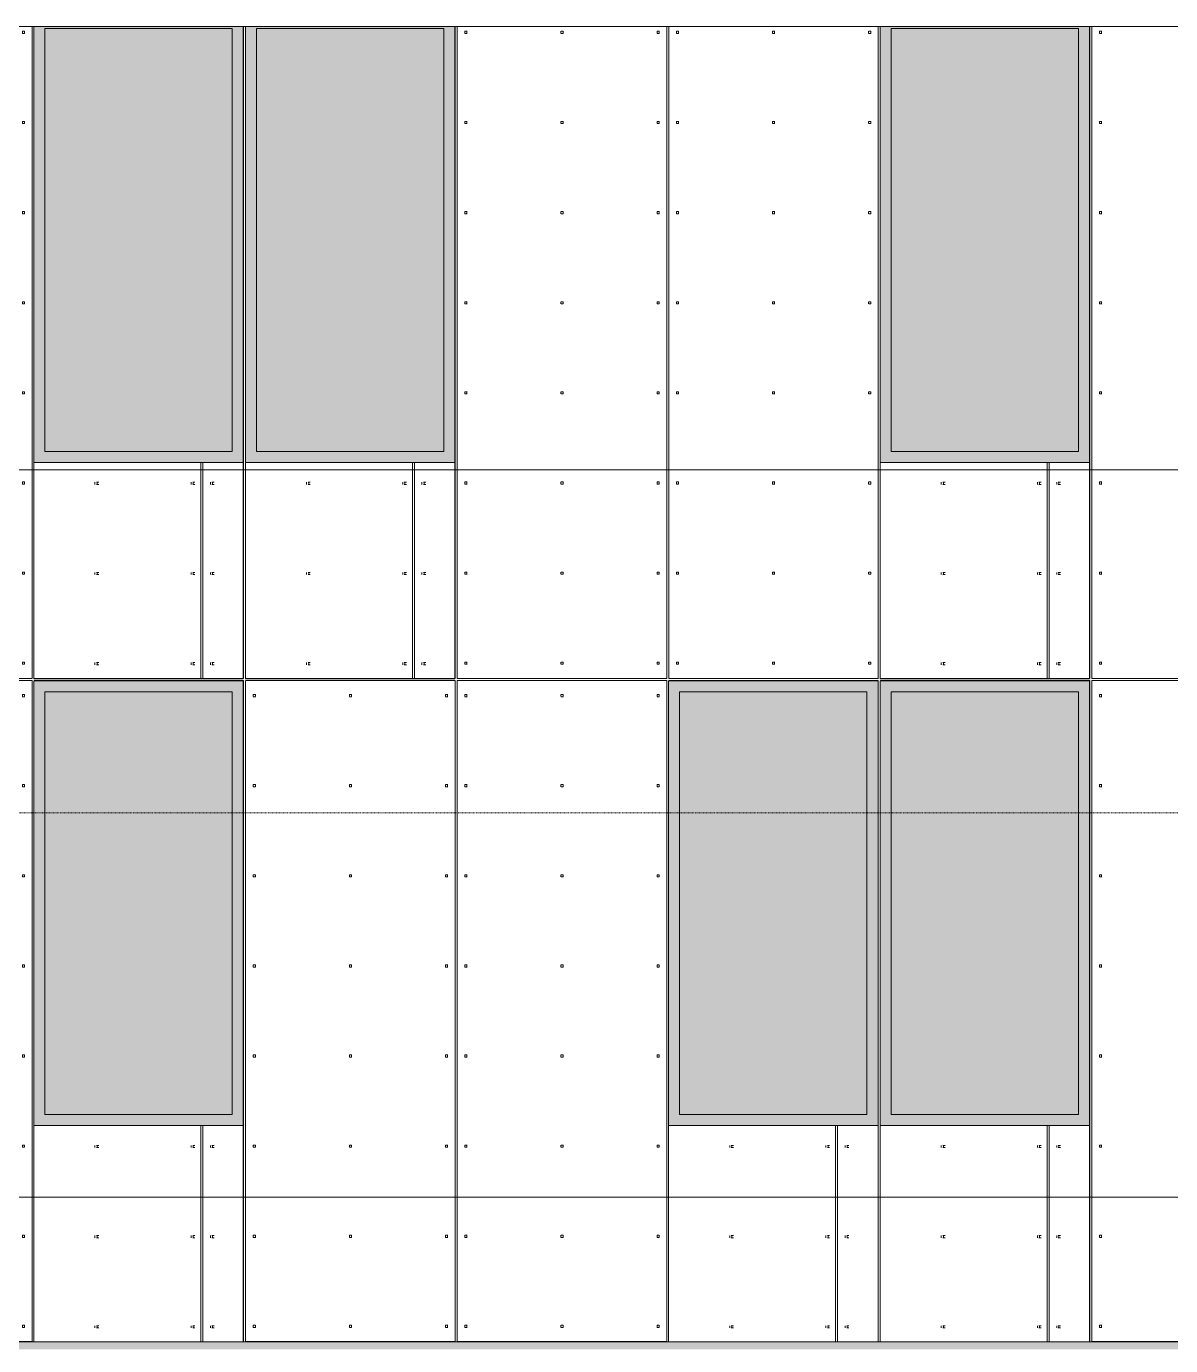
# Model space of a CAD drawing. Header units: inches. Extents: x -4179 to 1631, y -360 to 585.
# Drawn here: x 304 to 511.7, y 109.1 to 348.5 of the extents above; entities that cross this region are included whole.
import ezdxf

# ---------------------------------------------------------------- set-up
doc = ezdxf.new("R2010")
doc.units = ezdxf.units.IN
doc.header["$MEASUREMENT"] = 0
doc.linetypes.add('Aligning Line 1_8_', pattern=[0.25, 0.125, -0.125])
doc.linetypes.add('Grid Line 1_2_', pattern=[0.875, 0.5, -0.125, 0.125, -0.125])
for name, color, linetype, lineweight in [('0-5', 10, 'Continuous', 5), ('A-CLNG-1', 13, 'Continuous', 5), ('A-FLOR-LEVL-1', 51, 'Grid Line 1_2_', 9), ('A-GLAZ', 151, 'Continuous', 13), ('A-GLAZ-1', 251, 'Continuous', 9), ('A-WALL', 113, 'Continuous', 13), ('A-WALL-PATT-1', 251, 'Continuous', 9), ('G-ANNO-SYMB', 111, 'Aligning Line 1_8_', 9)]:
    doc.layers.add(name, color=color, linetype=linetype, lineweight=lineweight)

# ---------------------------------------------------------------- blocks, each defined once
blk = doc.blocks.new('CTR - 2nd Phase_rvt-2-BUILDING ELEVATION - SOUTH')
at = {"layer": 'A-FLOR-LEVL-1'}
for p, q in [((9609.49, 268), (12558.48, 268)), ((9609.49, 136), (12558.48, 136))]:
    blk.add_line(p, q, dxfattribs=at)
blk = doc.blocks.new('CTR - 1st Phase - Common Walls_rvt-2-BUILDING ELEVATION - SOUTH')
at = {"layer": 'A-FLOR-LEVL-1'}
for p, q in [((9609.49, 268), (12558.48, 268)), ((9609.49, 136), (12558.48, 136))]:
    blk.add_line(p, q, dxfattribs=at)
blk = doc.blocks.new('CTR - 1st Phase -Stairs _ Elevators_rvt-2-BUILDING ELEVATION - SOUTH')
at = {"layer": 'A-FLOR-LEVL-1'}
for p, q in [((9609.49, 268), (12558.48, 268)), ((9609.49, 136), (12558.48, 136))]:
    blk.add_line(p, q, dxfattribs=at)
blk = doc.blocks.new('Basic Wall _ EXT - FIBER CEMENT - LARGE - ___-2162456-BUILDING ELEVATION - SOUTH')
at = {"layer": 'A-WALL'}
blk.add_line((11246.42, 348.51), (12119.56, 348.51), dxfattribs=at)
blk = doc.blocks.new('_THE_ WINDOW _ DOOR - Window - 2nd Floor-2113391-BUILDING ELEVATION - SOUTH')
at = {"layer": 'A-GLAZ'}
h = blk.add_hatch(color=256, dxfattribs=at)
h.paths.add_polyline_path([(11318, 149), (11318, 229.75), (11279.98, 229.75), (11279.98, 149), (11316, 149)], flags=0)
h.paths.add_polyline_path([(11316, 151), (11281.98, 151), (11281.98, 227.75), (11316, 227.75), (11316, 160.23)], flags=0)
blk.add_hatch(color=256, dxfattribs=at).paths.add_polyline_path([(11281.98, 151), (11316, 151), (11316, 227.75), (11281.98, 227.75), (11281.98, 160.23)], flags=0)
at = {"layer": 'A-GLAZ-1'}
h = blk.add_hatch(dxfattribs=at)
h.set_pattern_fill('FP_59', color=256, style=0, pattern_type=2)
h.set_pattern_definition([(180, (11278.24, 167.18), (38.4, 120.38), [0.392, -38.007]), (180, (11278.24, 167.57), (38.4, 120.38), [0.392, -38.007]), (180, (11278.24, 183.54), (38.4, 120.38), [0.392, -38.007]), (180, (11278.24, 183.93), (38.4, 120.38), [0.392, -38.007]), (180, (11278.24, 199.89), (38.4, 120.38), [0.392, -38.007]), (180, (11278.24, 200.29), (38.4, 120.38), [0.392, -38.007]), (180, (11278.24, 216.25), (38.4, 120.38), [0.392, -38.007]), (180, (11278.24, 216.64), (38.4, 120.38), [0.392, -38.007]), (180, (11278.24, 232.61), (38.4, 120.38), [0.392, -38.007]), (180, (11278.24, 233), (38.4, 120.38), [0.392, -38.007]), (180, (11278.24, 248.96), (38.4, 120.38), [0.392, -38.007]), (180, (11278.24, 249.36), (38.4, 120.375), [0.392, -38.007]), (180, (11278.24, 265.32), (38.4, 120.375), [0.392, -38.007]), (180, (11278.24, 265.71), (38.4, 120.375), [0.392, -38.007]), (180, (11278.24, 281.68), (38.4, 120.375), [0.392, -38.007]), (180, (11278.24, 282.07), (38.4, 120.375), [0.392, -38.007]), (180, (11260.79, 167.18), (38.4, 120.38), [0.392, -38.007]), (180, (11260.79, 167.57), (38.4, 120.38), [0.392, -38.007]), (180, (11260.79, 183.54), (38.4, 120.38), [0.392, -38.007]), (180, (11260.79, 183.93), (38.4, 120.38), [0.392, -38.007]), (180, (11260.79, 199.89), (38.4, 120.38), [0.392, -38.007]), (180, (11260.79, 200.29), (38.4, 120.38), [0.392, -38.007]), (180, (11260.79, 216.25), (38.4, 120.38), [0.392, -38.007]), (180, (11260.79, 216.64), (38.4, 120.38), [0.392, -38.007]), (180, (11260.79, 232.61), (38.4, 120.38), [0.392, -38.007]), (180, (11260.79, 233), (38.4, 120.38), [0.392, -38.007]), (180, (11260.79, 248.96), (38.4, 120.375), [0.392, -38.007]), (180, (11260.79, 249.36), (38.4, 120.375), [0.392, -38.007]), (180, (11260.79, 265.32), (38.4, 120.375), [0.392, -38.007]), (180, (11260.79, 265.71), (38.4, 120.375), [0.392, -38.007]), (180, (11260.79, 281.68), (38.4, 120.375), [0.392, -38.007]), (180, (11260.79, 282.07), (38.4, 120.375), [0.392, -38.007]), (180, (11243.34, 167.18), (38.4, 120.38), [0.392, -38.007]), (180, (11243.34, 167.57), (38.4, 120.38), [0.392, -38.007]), (180, (11243.34, 183.54), (38.4, 120.38), [0.392, -38.007]), (180, (11243.34, 183.93), (38.4, 120.38), [0.392, -38.007]), (180, (11243.34, 199.89), (38.4, 120.38), [0.392, -38.007]), (180, (11243.34, 200.29), (38.4, 120.38), [0.392, -38.007]), (180, (11243.34, 216.25), (38.4, 120.38), [0.392, -38.007]), (180, (11243.34, 216.64), (38.4, 120.38), [0.392, -38.007]), (180, (11243.34, 232.61), (38.4, 120.38), [0.392, -38.007]), (180, (11243.34, 233), (38.4, 120.38), [0.392, -38.007]), (180, (11243.34, 248.96), (38.4, 120.375), [0.392, -38.007]), (180, (11243.34, 249.36), (38.4, 120.375), [0.392, -38.007]), (180, (11243.34, 265.32), (38.4, 120.375), [0.392, -38.007]), (180, (11243.34, 265.71), (38.4, 120.375), [0.392, -38.007]), (180, (11243.34, 281.68), (38.4, 120.375), [0.392, -38.007]), (180, (11243.34, 282.07), (38.4, 120.375), [0.392, -38.007]), (90, (11279.977, 164.625), (38.4, -2e-15), [120, -0.375]), (90, (11279.602, 164.625), (38.4, -2e-15), [120, -0.375]), (90, (11278.236, 167.18), (38.4, -2e-15), [0.392, -119.982]), (90, (11278.236, 183.536), (38.4, -2e-15), [0.392, -119.982]), (90, (11278.236, 199.893), (38.4, -2e-15), [0.392, -119.982]), (90, (11278.236, 216.25), (38.4, -2e-15), [0.392, -119.982]), (90, (11278.236, 232.607), (38.4, -2e-15), [0.392, -119.982]), (90, (11278.236, 248.964), (38.4, -2e-15), [0.392, -119.982]), (90, (11278.236, 265.322), (38.4, -2e-15), [0.392, -119.982]), (90, (11278.236, 281.68), (38.4, -2e-15), [0.392, -119.982]), (90, (11277.843, 167.18), (38.4, -2e-15), [0.392, -119.982]), (90, (11277.843, 183.536), (38.4, -2e-15), [0.392, -119.982]), (90, (11277.843, 199.893), (38.4, -2e-15), [0.392, -119.982]), (90, (11277.843, 216.25), (38.4, -2e-15), [0.392, -119.982]), (90, (11277.843, 232.607), (38.4, -2e-15), [0.392, -119.982]), (90, (11277.843, 248.964), (38.4, -2e-15), [0.392, -119.982]), (90, (11277.843, 265.322), (38.4, -2e-15), [0.392, -119.982]), (90, (11277.843, 281.68), (38.4, -2e-15), [0.392, -119.982]), (90, (11260.786, 167.18), (38.4, -2e-15), [0.392, -119.982]), (90, (11260.786, 183.536), (38.4, -2e-15), [0.392, -119.982]), (90, (11260.786, 199.893), (38.4, -2e-15), [0.392, -119.982]), (90, (11260.786, 216.25), (38.4, -2e-15), [0.392, -119.982]), (90, (11260.786, 232.607), (38.4, -2e-15), [0.392, -119.982]), (90, (11260.786, 248.964), (38.4, -2e-15), [0.392, -119.982]), (90, (11260.786, 265.322), (38.4, -2e-15), [0.392, -119.982]), (90, (11260.786, 281.68), (38.4, -2e-15), [0.392, -119.982]), (90, (11260.393, 167.18), (38.4, -2e-15), [0.392, -119.982]), (90, (11260.393, 183.536), (38.4, -2e-15), [0.392, -119.982]), (90, (11260.393, 199.893), (38.4, -2e-15), [0.392, -119.982]), (90, (11260.393, 216.25), (38.4, -2e-15), [0.392, -119.982]), (90, (11260.393, 232.607), (38.4, -2e-15), [0.392, -119.982]), (90, (11260.393, 248.964), (38.4, -2e-15), [0.392, -119.982]), (90, (11260.393, 265.322), (38.4, -2e-15), [0.392, -119.982]), (90, (11260.393, 281.68), (38.4, -2e-15), [0.392, -119.982]), (90, (11243.336, 167.18), (38.4, -2e-15), [0.392, -119.982]), (90, (11243.336, 183.536), (38.4, -2e-15), [0.392, -119.982]), (90, (11243.336, 199.893), (38.4, -2e-15), [0.392, -119.982]), (90, (11243.336, 216.25), (38.4, -2e-15), [0.392, -119.982]), (90, (11243.336, 232.607), (38.4, -2e-15), [0.392, -119.982]), (90, (11243.336, 248.964), (38.4, -2e-15), [0.392, -119.982]), (90, (11243.336, 265.322), (38.4, -2e-15), [0.392, -119.982]), (90, (11243.336, 281.68), (38.4, -2e-15), [0.392, -119.982]), (90, (11242.943, 167.18), (38.4, -2e-15), [0.392, -119.982]), (90, (11242.943, 183.536), (38.4, -2e-15), [0.392, -119.982]), (90, (11242.943, 199.893), (38.4, -2e-15), [0.392, -119.982]), (90, (11242.943, 216.25), (38.4, -2e-15), [0.392, -119.982]), (90, (11242.943, 232.607), (38.4, -2e-15), [0.392, -119.982]), (90, (11242.943, 248.964), (38.4, -2e-15), [0.392, -119.982]), (90, (11242.943, 265.322), (38.4, -2e-15), [0.392, -119.982]), (90, (11242.943, 281.68), (38.4, -2e-15), [0.392, -119.982]), (0, (11241.58, 164.25), (38.4, 120.38), [38.025, -0.375]), (0, (11241.58, 164.62), (38.4, 120.38), [38.025, -0.375])])
h.paths.add_polyline_path([(11285.91, 109.75), (11318, 109.79), (11318, 149), (11279.98, 149), (11279.98, 109.75), (11284.53, 109.75)], flags=0)
at = {"layer": 'A-GLAZ'}
for p, q in [((11279.98, 229.75), (11279.98, 149)), ((11318, 229.75), (11279.98, 229.75)), ((11281.98, 227.75), (11316, 227.75)), ((11281.98, 151), (11281.98, 227.75)), ((11316, 227.75), (11316, 151)), ((11318, 149), (11318, 229.75)), ((11316, 151), (11281.98, 151)), ((11279.98, 149), (11318, 149)), ((11279.98, 149), (11279.98, 109.75)), ((11318, 109.75), (11318, 149)), ((11279.98, 109.75), (11318, 109.75))]:
    blk.add_line(p, q, dxfattribs=at)
blk = doc.blocks.new('_THE_ WINDOW _ DOOR - Window - 3rd Floor-V27-BUILDING ELEVATION - SOUTH')
at = {"layer": 'A-GLAZ'}
h = blk.add_hatch(color=256, dxfattribs=at)
h.paths.add_polyline_path([(11279.98, 269.37), (11318, 269.37), (11318, 348.51), (11279.98, 348.51), (11279.98, 343.6)], flags=0)
h.paths.add_polyline_path([(11281.98, 271.37), (11281.98, 348.12), (11316, 348.12), (11316, 271.37)], flags=0)
blk.add_hatch(color=256, dxfattribs=at).paths.add_polyline_path([(11281.98, 271.37), (11316, 271.37), (11316, 348.12), (11281.98, 348.12), (11281.98, 305.4)], flags=0)
at = {"layer": 'A-GLAZ-1'}
h = blk.add_hatch(dxfattribs=at)
h.set_pattern_fill('FP_66', color=256, style=0, pattern_type=2)
h.set_pattern_definition([(0, (11319.74, 287.55), (-38.4, 120.38), [0.392, -38.007]), (0, (11319.74, 287.95), (-38.4, 120.38), [0.392, -38.007]), (0, (11319.74, 303.91), (-38.4, 120.38), [0.392, -38.007]), (0, (11319.74, 304.3), (-38.4, 120.38), [0.392, -38.007]), (0, (11319.74, 320.27), (-38.4, 120.38), [0.392, -38.007]), (0, (11319.74, 320.66), (-38.4, 120.38), [0.392, -38.007]), (0, (11319.74, 336.62), (-38.4, 120.38), [0.392, -38.007]), (0, (11319.74, 337.02), (-38.4, 120.38), [0.392, -38.007]), (0, (11319.74, 352.98), (-38.4, 120.38), [0.392, -38.007]), (0, (11319.74, 353.38), (-38.4, 120.38), [0.392, -38.007]), (0, (11319.74, 369.34), (-38.4, 120.38), [0.392, -38.007]), (0, (11319.74, 369.73), (-38.4, 120.375), [0.392, -38.007]), (0, (11319.74, 385.7), (-38.4, 120.375), [0.392, -38.007]), (0, (11319.74, 386.09), (-38.4, 120.375), [0.392, -38.007]), (0, (11319.74, 402.05), (-38.4, 120.375), [0.392, -38.007]), (0, (11319.74, 402.45), (-38.4, 120.375), [0.392, -38.007]), (0, (11337.19, 287.55), (-38.4, 120.38), [0.392, -38.007]), (0, (11337.19, 287.95), (-38.4, 120.38), [0.392, -38.007]), (0, (11337.19, 303.91), (-38.4, 120.38), [0.392, -38.007]), (0, (11337.19, 304.3), (-38.4, 120.38), [0.392, -38.007]), (0, (11337.19, 320.27), (-38.4, 120.38), [0.392, -38.007]), (0, (11337.19, 320.66), (-38.4, 120.38), [0.392, -38.007]), (0, (11337.19, 336.62), (-38.4, 120.38), [0.392, -38.007]), (0, (11337.19, 337.02), (-38.4, 120.38), [0.392, -38.007]), (0, (11337.19, 352.98), (-38.4, 120.38), [0.392, -38.007]), (0, (11337.19, 353.38), (-38.4, 120.38), [0.392, -38.007]), (0, (11337.19, 369.34), (-38.4, 120.375), [0.392, -38.007]), (0, (11337.19, 369.73), (-38.4, 120.375), [0.392, -38.007]), (0, (11337.19, 385.7), (-38.4, 120.375), [0.392, -38.007]), (0, (11337.19, 386.09), (-38.4, 120.375), [0.392, -38.007]), (0, (11337.19, 402.05), (-38.4, 120.375), [0.392, -38.007]), (0, (11337.19, 402.45), (-38.4, 120.375), [0.392, -38.007]), (0, (11354.64, 287.55), (-38.4, 120.38), [0.392, -38.007]), (0, (11354.64, 287.95), (-38.4, 120.38), [0.392, -38.007]), (0, (11354.64, 303.91), (-38.4, 120.38), [0.392, -38.007]), (0, (11354.64, 304.3), (-38.4, 120.38), [0.392, -38.007]), (0, (11354.64, 320.27), (-38.4, 120.38), [0.392, -38.007]), (0, (11354.64, 320.66), (-38.4, 120.38), [0.392, -38.007]), (0, (11354.64, 336.62), (-38.4, 120.38), [0.392, -38.007]), (0, (11354.64, 337.02), (-38.4, 120.38), [0.392, -38.007]), (0, (11354.64, 352.98), (-38.4, 120.38), [0.392, -38.007]), (0, (11354.64, 353.38), (-38.4, 120.38), [0.392, -38.007]), (0, (11354.64, 369.34), (-38.4, 120.375), [0.392, -38.007]), (0, (11354.64, 369.73), (-38.4, 120.375), [0.392, -38.007]), (0, (11354.64, 385.7), (-38.4, 120.375), [0.392, -38.007]), (0, (11354.64, 386.09), (-38.4, 120.375), [0.392, -38.007]), (0, (11354.64, 402.05), (-38.4, 120.375), [0.392, -38.007]), (0, (11354.64, 402.45), (-38.4, 120.375), [0.392, -38.007]), (90, (11318.002, 285), (-38.4, 2e-15), [120, -0.375]), (90, (11318.377, 285), (-38.4, 2e-15), [120, -0.375]), (90, (11319.743, 287.554), (-38.4, 2e-15), [0.392, -119.982]), (90, (11319.743, 303.91), (-38.4, 2e-15), [0.392, -119.982]), (90, (11319.743, 320.268), (-38.4, 2e-15), [0.392, -119.982]), (90, (11319.743, 336.625), (-38.4, 2e-15), [0.392, -119.982]), (90, (11319.743, 352.982), (-38.4, 2e-15), [0.392, -119.982]), (90, (11319.743, 369.34), (-38.4, 2e-15), [0.392, -119.982]), (90, (11319.743, 385.697), (-38.4, 2e-15), [0.392, -119.982]), (90, (11319.743, 402.054), (-38.4, 2e-15), [0.392, -119.982]), (90, (11320.136, 287.554), (-38.4, 2e-15), [0.392, -119.982]), (90, (11320.136, 303.91), (-38.4, 2e-15), [0.392, -119.982]), (90, (11320.136, 320.268), (-38.4, 2e-15), [0.392, -119.982]), (90, (11320.136, 336.625), (-38.4, 2e-15), [0.392, -119.982]), (90, (11320.136, 352.982), (-38.4, 2e-15), [0.392, -119.982]), (90, (11320.136, 369.34), (-38.4, 2e-15), [0.392, -119.982]), (90, (11320.136, 385.697), (-38.4, 2e-15), [0.392, -119.982]), (90, (11320.136, 402.054), (-38.4, 2e-15), [0.392, -119.982]), (90, (11337.193, 287.554), (-38.4, 2e-15), [0.392, -119.982]), (90, (11337.193, 303.91), (-38.4, 2e-15), [0.392, -119.982]), (90, (11337.193, 320.268), (-38.4, 2e-15), [0.392, -119.982]), (90, (11337.193, 336.625), (-38.4, 2e-15), [0.392, -119.982]), (90, (11337.193, 352.982), (-38.4, 2e-15), [0.392, -119.982]), (90, (11337.193, 369.34), (-38.4, 2e-15), [0.392, -119.982]), (90, (11337.193, 385.697), (-38.4, 2e-15), [0.392, -119.982]), (90, (11337.193, 402.054), (-38.4, 2e-15), [0.392, -119.982]), (90, (11337.586, 287.554), (-38.4, 2e-15), [0.392, -119.982]), (90, (11337.586, 303.91), (-38.4, 2e-15), [0.392, -119.982]), (90, (11337.586, 320.268), (-38.4, 2e-15), [0.392, -119.982]), (90, (11337.586, 336.625), (-38.4, 2e-15), [0.392, -119.982]), (90, (11337.586, 352.982), (-38.4, 2e-15), [0.392, -119.982]), (90, (11337.586, 369.34), (-38.4, 2e-15), [0.392, -119.982]), (90, (11337.586, 385.697), (-38.4, 2e-15), [0.392, -119.982]), (90, (11337.586, 402.054), (-38.4, 2e-15), [0.392, -119.982]), (90, (11354.643, 287.554), (-38.4, 2e-15), [0.392, -119.982]), (90, (11354.643, 303.91), (-38.4, 2e-15), [0.392, -119.982]), (90, (11354.643, 320.268), (-38.4, 2e-15), [0.392, -119.982]), (90, (11354.643, 336.625), (-38.4, 2e-15), [0.392, -119.982]), (90, (11354.643, 352.982), (-38.4, 2e-15), [0.392, -119.982]), (90, (11354.643, 369.34), (-38.4, 2e-15), [0.392, -119.982]), (90, (11354.643, 385.697), (-38.4, 2e-15), [0.392, -119.982]), (90, (11354.643, 402.054), (-38.4, 2e-15), [0.392, -119.982]), (90, (11355.036, 287.554), (-38.4, 2e-15), [0.392, -119.982]), (90, (11355.036, 303.91), (-38.4, 2e-15), [0.392, -119.982]), (90, (11355.036, 320.268), (-38.4, 2e-15), [0.392, -119.982]), (90, (11355.036, 336.625), (-38.4, 2e-15), [0.392, -119.982]), (90, (11355.036, 352.982), (-38.4, 2e-15), [0.392, -119.982]), (90, (11355.036, 369.34), (-38.4, 2e-15), [0.392, -119.982]), (90, (11355.036, 385.697), (-38.4, 2e-15), [0.392, -119.982]), (90, (11355.036, 402.054), (-38.4, 2e-15), [0.392, -119.982]), (180, (11356.4, 284.62), (-38.4, 120.38), [38.025, -0.375]), (180, (11356.4, 285), (-38.4, 120.38), [38.025, -0.375])])
h.paths.add_polyline_path([(11279.98, 230.12), (11318, 230.12), (11318, 269.37), (11279.98, 269.37), (11279.98, 251.92)], flags=0)
at = {"layer": 'A-GLAZ'}
for p, q in [((11279.98, 348.52), (11279.98, 269.37)), ((11281.98, 271.37), (11281.98, 348.12)), ((11281.98, 348.12), (11316, 348.12)), ((11316, 348.12), (11316, 271.37)), ((11318, 269.37), (11318, 348.52)), ((11316, 271.37), (11281.98, 271.37)), ((11279.98, 269.37), (11318, 269.37)), ((11279.98, 269.37), (11279.98, 230.12)), ((11318, 230.12), (11318, 269.37)), ((11279.98, 230.12), (11318, 230.12))]:
    blk.add_line(p, q, dxfattribs=at)
blk = doc.blocks.new('_THE_ WINDOW _ DOOR - Window - 3rd Floor-V28-BUILDING ELEVATION - SOUTH')
at = {"layer": 'A-GLAZ'}
h = blk.add_hatch(color=256, dxfattribs=at)
h.paths.add_polyline_path([(11320.38, 269.37), (11356.4, 269.37), (11356.4, 348.51), (11318.38, 348.51), (11318.38, 269.37)], flags=0)
h.paths.add_polyline_path([(11354.4, 271.37), (11320.38, 271.37), (11320.38, 348.12), (11354.4, 348.12), (11354.4, 343.6)], flags=0)
blk.add_hatch(color=256, dxfattribs=at).paths.add_polyline_path([(11354.4, 271.37), (11354.4, 348.12), (11320.38, 348.12), (11320.38, 271.37), (11342.34, 271.37)], flags=0)
at = {"layer": 'A-GLAZ-1'}
h = blk.add_hatch(dxfattribs=at)
h.set_pattern_fill('FP_67', color=256, style=0, pattern_type=2)
h.set_pattern_definition([(0, (11358.14, 287.55), (-38.4, 120.38), [0.392, -38.007]), (0, (11358.14, 287.95), (-38.4, 120.38), [0.392, -38.007]), (0, (11358.14, 303.91), (-38.4, 120.38), [0.392, -38.007]), (0, (11358.14, 304.3), (-38.4, 120.38), [0.392, -38.007]), (0, (11358.14, 320.27), (-38.4, 120.38), [0.392, -38.007]), (0, (11358.14, 320.66), (-38.4, 120.38), [0.392, -38.007]), (0, (11358.14, 336.62), (-38.4, 120.38), [0.392, -38.007]), (0, (11358.14, 337.02), (-38.4, 120.38), [0.392, -38.007]), (0, (11358.14, 352.98), (-38.4, 120.38), [0.392, -38.007]), (0, (11358.14, 353.38), (-38.4, 120.38), [0.392, -38.007]), (0, (11358.14, 369.34), (-38.4, 120.38), [0.392, -38.007]), (0, (11358.14, 369.73), (-38.4, 120.375), [0.392, -38.007]), (0, (11358.14, 385.7), (-38.4, 120.375), [0.392, -38.007]), (0, (11358.14, 386.09), (-38.4, 120.375), [0.392, -38.007]), (0, (11358.14, 402.05), (-38.4, 120.375), [0.392, -38.007]), (0, (11358.14, 402.45), (-38.4, 120.375), [0.392, -38.007]), (0, (11375.59, 287.55), (-38.4, 120.38), [0.392, -38.007]), (0, (11375.59, 287.95), (-38.4, 120.38), [0.392, -38.007]), (0, (11375.59, 303.91), (-38.4, 120.38), [0.392, -38.007]), (0, (11375.59, 304.3), (-38.4, 120.38), [0.392, -38.007]), (0, (11375.59, 320.27), (-38.4, 120.38), [0.392, -38.007]), (0, (11375.59, 320.66), (-38.4, 120.38), [0.392, -38.007]), (0, (11375.59, 336.62), (-38.4, 120.38), [0.392, -38.007]), (0, (11375.59, 337.02), (-38.4, 120.38), [0.392, -38.007]), (0, (11375.59, 352.98), (-38.4, 120.38), [0.392, -38.007]), (0, (11375.59, 353.38), (-38.4, 120.38), [0.392, -38.007]), (0, (11375.59, 369.34), (-38.4, 120.375), [0.392, -38.007]), (0, (11375.59, 369.73), (-38.4, 120.375), [0.392, -38.007]), (0, (11375.59, 385.7), (-38.4, 120.375), [0.392, -38.007]), (0, (11375.59, 386.09), (-38.4, 120.375), [0.392, -38.007]), (0, (11375.59, 402.05), (-38.4, 120.375), [0.392, -38.007]), (0, (11375.59, 402.45), (-38.4, 120.375), [0.392, -38.007]), (0, (11393.04, 287.55), (-38.4, 120.38), [0.392, -38.007]), (0, (11393.04, 287.95), (-38.4, 120.38), [0.392, -38.007]), (0, (11393.04, 303.91), (-38.4, 120.38), [0.392, -38.007]), (0, (11393.04, 304.3), (-38.4, 120.38), [0.392, -38.007]), (0, (11393.04, 320.27), (-38.4, 120.38), [0.392, -38.007]), (0, (11393.04, 320.66), (-38.4, 120.38), [0.392, -38.007]), (0, (11393.04, 336.62), (-38.4, 120.38), [0.392, -38.007]), (0, (11393.04, 337.02), (-38.4, 120.38), [0.392, -38.007]), (0, (11393.04, 352.98), (-38.4, 120.38), [0.392, -38.007]), (0, (11393.04, 353.38), (-38.4, 120.38), [0.392, -38.007]), (0, (11393.04, 369.34), (-38.4, 120.375), [0.392, -38.007]), (0, (11393.04, 369.73), (-38.4, 120.375), [0.392, -38.007]), (0, (11393.04, 385.7), (-38.4, 120.375), [0.392, -38.007]), (0, (11393.04, 386.09), (-38.4, 120.375), [0.392, -38.007]), (0, (11393.04, 402.05), (-38.4, 120.375), [0.392, -38.007]), (0, (11393.04, 402.45), (-38.4, 120.375), [0.392, -38.007]), (90, (11356.402, 285), (-38.4, 2e-15), [120, -0.375]), (90, (11356.777, 285), (-38.4, 2e-15), [120, -0.375]), (90, (11358.143, 287.554), (-38.4, 2e-15), [0.392, -119.982]), (90, (11358.143, 303.91), (-38.4, 2e-15), [0.392, -119.982]), (90, (11358.143, 320.268), (-38.4, 2e-15), [0.392, -119.982]), (90, (11358.143, 336.625), (-38.4, 2e-15), [0.392, -119.982]), (90, (11358.143, 352.982), (-38.4, 2e-15), [0.392, -119.982]), (90, (11358.143, 369.34), (-38.4, 2e-15), [0.392, -119.982]), (90, (11358.143, 385.697), (-38.4, 2e-15), [0.392, -119.982]), (90, (11358.143, 402.054), (-38.4, 2e-15), [0.392, -119.982]), (90, (11358.536, 287.554), (-38.4, 2e-15), [0.392, -119.982]), (90, (11358.536, 303.91), (-38.4, 2e-15), [0.392, -119.982]), (90, (11358.536, 320.268), (-38.4, 2e-15), [0.392, -119.982]), (90, (11358.536, 336.625), (-38.4, 2e-15), [0.392, -119.982]), (90, (11358.536, 352.982), (-38.4, 2e-15), [0.392, -119.982]), (90, (11358.536, 369.34), (-38.4, 2e-15), [0.392, -119.982]), (90, (11358.536, 385.697), (-38.4, 2e-15), [0.392, -119.982]), (90, (11358.536, 402.054), (-38.4, 2e-15), [0.392, -119.982]), (90, (11375.593, 287.554), (-38.4, 2e-15), [0.392, -119.982]), (90, (11375.593, 303.91), (-38.4, 2e-15), [0.392, -119.982]), (90, (11375.593, 320.268), (-38.4, 2e-15), [0.392, -119.982]), (90, (11375.593, 336.625), (-38.4, 2e-15), [0.392, -119.982]), (90, (11375.593, 352.982), (-38.4, 2e-15), [0.392, -119.982]), (90, (11375.593, 369.34), (-38.4, 2e-15), [0.392, -119.982]), (90, (11375.593, 385.697), (-38.4, 2e-15), [0.392, -119.982]), (90, (11375.593, 402.054), (-38.4, 2e-15), [0.392, -119.982]), (90, (11375.986, 287.554), (-38.4, 2e-15), [0.392, -119.982]), (90, (11375.986, 303.91), (-38.4, 2e-15), [0.392, -119.982]), (90, (11375.986, 320.268), (-38.4, 2e-15), [0.392, -119.982]), (90, (11375.986, 336.625), (-38.4, 2e-15), [0.392, -119.982]), (90, (11375.986, 352.982), (-38.4, 2e-15), [0.392, -119.982]), (90, (11375.986, 369.34), (-38.4, 2e-15), [0.392, -119.982]), (90, (11375.986, 385.697), (-38.4, 2e-15), [0.392, -119.982]), (90, (11375.986, 402.054), (-38.4, 2e-15), [0.392, -119.982]), (90, (11393.043, 287.554), (-38.4, 2e-15), [0.392, -119.982]), (90, (11393.043, 303.91), (-38.4, 2e-15), [0.392, -119.982]), (90, (11393.043, 320.268), (-38.4, 2e-15), [0.392, -119.982]), (90, (11393.043, 336.625), (-38.4, 2e-15), [0.392, -119.982]), (90, (11393.043, 352.982), (-38.4, 2e-15), [0.392, -119.982]), (90, (11393.043, 369.34), (-38.4, 2e-15), [0.392, -119.982]), (90, (11393.043, 385.697), (-38.4, 2e-15), [0.392, -119.982]), (90, (11393.043, 402.054), (-38.4, 2e-15), [0.392, -119.982]), (90, (11393.436, 287.554), (-38.4, 2e-15), [0.392, -119.982]), (90, (11393.436, 303.91), (-38.4, 2e-15), [0.392, -119.982]), (90, (11393.436, 320.268), (-38.4, 2e-15), [0.392, -119.982]), (90, (11393.436, 336.625), (-38.4, 2e-15), [0.392, -119.982]), (90, (11393.436, 352.982), (-38.4, 2e-15), [0.392, -119.982]), (90, (11393.436, 369.34), (-38.4, 2e-15), [0.392, -119.982]), (90, (11393.436, 385.697), (-38.4, 2e-15), [0.392, -119.982]), (90, (11393.436, 402.054), (-38.4, 2e-15), [0.392, -119.982]), (180, (11394.8, 284.62), (-38.4, 120.38), [38.025, -0.375]), (180, (11394.8, 285), (-38.4, 120.38), [38.025, -0.375])])
h.paths.add_polyline_path([(11318.38, 230.12), (11356.4, 230.12), (11356.4, 269.37), (11318.38, 269.37), (11318.38, 251.92)], flags=0)
at = {"layer": 'A-GLAZ'}
for p, q in [((11318.38, 348.52), (11318.38, 269.37)), ((11320.38, 271.37), (11320.38, 348.12)), ((11320.38, 348.12), (11354.4, 348.12)), ((11354.4, 348.12), (11354.4, 271.37)), ((11356.4, 269.37), (11356.4, 348.52)), ((11354.4, 271.37), (11320.38, 271.37)), ((11318.38, 269.37), (11356.4, 269.37)), ((11318.38, 269.37), (11318.38, 230.12)), ((11356.4, 230.12), (11356.4, 269.37)), ((11318.38, 230.12), (11356.4, 230.12))]:
    blk.add_line(p, q, dxfattribs=at)
blk = doc.blocks.new('_THE_ WINDOW _ DOOR - Window - 3rd Floor-V33-BUILDING ELEVATION - SOUTH')
at = {"layer": 'A-GLAZ'}
h = blk.add_hatch(color=256, dxfattribs=at)
h.paths.add_polyline_path([(11459.28, 269.37), (11471.6, 269.37), (11471.6, 348.51), (11433.58, 348.51), (11433.58, 269.37), (11452.22, 269.37)], flags=0)
h.paths.add_polyline_path([(11458.9, 271.37), (11435.58, 271.37), (11435.58, 348.12), (11469.6, 348.12), (11469.6, 271.37), (11459.55, 271.37)], flags=0)
blk.add_hatch(color=256, dxfattribs=at).paths.add_polyline_path([(11469.6, 271.37), (11469.6, 348.12), (11435.58, 348.12), (11435.58, 271.37), (11459.55, 271.37)], flags=0)
at = {"layer": 'A-GLAZ-1'}
h = blk.add_hatch(dxfattribs=at)
h.set_pattern_fill('FP_71', color=256, style=0, pattern_type=2)
h.set_pattern_definition([(0, (11473.34, 287.55), (-38.4, 120.38), [0.392, -38.007]), (0, (11473.34, 287.95), (-38.4, 120.38), [0.392, -38.007]), (0, (11473.34, 303.91), (-38.4, 120.38), [0.392, -38.007]), (0, (11473.34, 304.3), (-38.4, 120.38), [0.392, -38.007]), (0, (11473.34, 320.27), (-38.4, 120.38), [0.392, -38.007]), (0, (11473.34, 320.66), (-38.4, 120.38), [0.392, -38.007]), (0, (11473.34, 336.62), (-38.4, 120.38), [0.392, -38.007]), (0, (11473.34, 337.02), (-38.4, 120.38), [0.392, -38.007]), (0, (11473.34, 352.98), (-38.4, 120.38), [0.392, -38.007]), (0, (11473.34, 353.38), (-38.4, 120.38), [0.392, -38.007]), (0, (11473.34, 369.34), (-38.4, 120.38), [0.392, -38.007]), (0, (11473.34, 369.73), (-38.4, 120.375), [0.392, -38.007]), (0, (11473.34, 385.7), (-38.4, 120.375), [0.392, -38.007]), (0, (11473.34, 386.09), (-38.4, 120.375), [0.392, -38.007]), (0, (11473.34, 402.05), (-38.4, 120.375), [0.392, -38.007]), (0, (11473.34, 402.45), (-38.4, 120.375), [0.392, -38.007]), (0, (11490.79, 287.55), (-38.4, 120.38), [0.392, -38.007]), (0, (11490.79, 287.95), (-38.4, 120.38), [0.392, -38.007]), (0, (11490.79, 303.91), (-38.4, 120.38), [0.392, -38.007]), (0, (11490.79, 304.3), (-38.4, 120.38), [0.392, -38.007]), (0, (11490.79, 320.27), (-38.4, 120.38), [0.392, -38.007]), (0, (11490.79, 320.66), (-38.4, 120.38), [0.392, -38.007]), (0, (11490.79, 336.62), (-38.4, 120.38), [0.392, -38.007]), (0, (11490.79, 337.02), (-38.4, 120.38), [0.392, -38.007]), (0, (11490.79, 352.98), (-38.4, 120.38), [0.392, -38.007]), (0, (11490.79, 353.38), (-38.4, 120.38), [0.392, -38.007]), (0, (11490.79, 369.34), (-38.4, 120.375), [0.392, -38.007]), (0, (11490.79, 369.73), (-38.4, 120.375), [0.392, -38.007]), (0, (11490.79, 385.7), (-38.4, 120.375), [0.392, -38.007]), (0, (11490.79, 386.09), (-38.4, 120.375), [0.392, -38.007]), (0, (11490.79, 402.05), (-38.4, 120.375), [0.392, -38.007]), (0, (11490.79, 402.45), (-38.4, 120.375), [0.392, -38.007]), (0, (11508.24, 287.55), (-38.4, 120.38), [0.392, -38.007]), (0, (11508.24, 287.95), (-38.4, 120.38), [0.392, -38.007]), (0, (11508.24, 303.91), (-38.4, 120.38), [0.392, -38.007]), (0, (11508.24, 304.3), (-38.4, 120.38), [0.392, -38.007]), (0, (11508.24, 320.27), (-38.4, 120.38), [0.392, -38.007]), (0, (11508.24, 320.66), (-38.4, 120.38), [0.392, -38.007]), (0, (11508.24, 336.62), (-38.4, 120.38), [0.392, -38.007]), (0, (11508.24, 337.02), (-38.4, 120.38), [0.392, -38.007]), (0, (11508.24, 352.98), (-38.4, 120.38), [0.392, -38.007]), (0, (11508.24, 353.38), (-38.4, 120.38), [0.392, -38.007]), (0, (11508.24, 369.34), (-38.4, 120.375), [0.392, -38.007]), (0, (11508.24, 369.73), (-38.4, 120.375), [0.392, -38.007]), (0, (11508.24, 385.7), (-38.4, 120.375), [0.392, -38.007]), (0, (11508.24, 386.09), (-38.4, 120.375), [0.392, -38.007]), (0, (11508.24, 402.05), (-38.4, 120.375), [0.392, -38.007]), (0, (11508.24, 402.45), (-38.4, 120.375), [0.392, -38.007]), (90, (11471.602, 285), (-38.4, 2e-15), [120, -0.375]), (90, (11471.977, 285), (-38.4, 2e-15), [120, -0.375]), (90, (11473.343, 287.554), (-38.4, 2e-15), [0.392, -119.982]), (90, (11473.343, 303.91), (-38.4, 2e-15), [0.392, -119.982]), (90, (11473.343, 320.268), (-38.4, 2e-15), [0.392, -119.982]), (90, (11473.343, 336.625), (-38.4, 2e-15), [0.392, -119.982]), (90, (11473.343, 352.982), (-38.4, 2e-15), [0.392, -119.982]), (90, (11473.343, 369.34), (-38.4, 2e-15), [0.392, -119.982]), (90, (11473.343, 385.697), (-38.4, 2e-15), [0.392, -119.982]), (90, (11473.343, 402.054), (-38.4, 2e-15), [0.392, -119.982]), (90, (11473.736, 287.554), (-38.4, 2e-15), [0.392, -119.982]), (90, (11473.736, 303.91), (-38.4, 2e-15), [0.392, -119.982]), (90, (11473.736, 320.268), (-38.4, 2e-15), [0.392, -119.982]), (90, (11473.736, 336.625), (-38.4, 2e-15), [0.392, -119.982]), (90, (11473.736, 352.982), (-38.4, 2e-15), [0.392, -119.982]), (90, (11473.736, 369.34), (-38.4, 2e-15), [0.392, -119.982]), (90, (11473.736, 385.697), (-38.4, 2e-15), [0.392, -119.982]), (90, (11473.736, 402.054), (-38.4, 2e-15), [0.392, -119.982]), (90, (11490.793, 287.554), (-38.4, 2e-15), [0.392, -119.982]), (90, (11490.793, 303.91), (-38.4, 2e-15), [0.392, -119.982]), (90, (11490.793, 320.268), (-38.4, 2e-15), [0.392, -119.982]), (90, (11490.793, 336.625), (-38.4, 2e-15), [0.392, -119.982]), (90, (11490.793, 352.982), (-38.4, 2e-15), [0.392, -119.982]), (90, (11490.793, 369.34), (-38.4, 2e-15), [0.392, -119.982]), (90, (11490.793, 385.697), (-38.4, 2e-15), [0.392, -119.982]), (90, (11490.793, 402.054), (-38.4, 2e-15), [0.392, -119.982]), (90, (11491.186, 287.554), (-38.4, 2e-15), [0.392, -119.982]), (90, (11491.186, 303.91), (-38.4, 2e-15), [0.392, -119.982]), (90, (11491.186, 320.268), (-38.4, 2e-15), [0.392, -119.982]), (90, (11491.186, 336.625), (-38.4, 2e-15), [0.392, -119.982]), (90, (11491.186, 352.982), (-38.4, 2e-15), [0.392, -119.982]), (90, (11491.186, 369.34), (-38.4, 2e-15), [0.392, -119.982]), (90, (11491.186, 385.697), (-38.4, 2e-15), [0.392, -119.982]), (90, (11491.186, 402.054), (-38.4, 2e-15), [0.392, -119.982]), (90, (11508.243, 287.554), (-38.4, 2e-15), [0.392, -119.982]), (90, (11508.243, 303.91), (-38.4, 2e-15), [0.392, -119.982]), (90, (11508.243, 320.268), (-38.4, 2e-15), [0.392, -119.982]), (90, (11508.243, 336.625), (-38.4, 2e-15), [0.392, -119.982]), (90, (11508.243, 352.982), (-38.4, 2e-15), [0.392, -119.982]), (90, (11508.243, 369.34), (-38.4, 2e-15), [0.392, -119.982]), (90, (11508.243, 385.697), (-38.4, 2e-15), [0.392, -119.982]), (90, (11508.243, 402.054), (-38.4, 2e-15), [0.392, -119.982]), (90, (11508.636, 287.554), (-38.4, 2e-15), [0.392, -119.982]), (90, (11508.636, 303.91), (-38.4, 2e-15), [0.392, -119.982]), (90, (11508.636, 320.268), (-38.4, 2e-15), [0.392, -119.982]), (90, (11508.636, 336.625), (-38.4, 2e-15), [0.392, -119.982]), (90, (11508.636, 352.982), (-38.4, 2e-15), [0.392, -119.982]), (90, (11508.636, 369.34), (-38.4, 2e-15), [0.392, -119.982]), (90, (11508.636, 385.697), (-38.4, 2e-15), [0.392, -119.982]), (90, (11508.636, 402.054), (-38.4, 2e-15), [0.392, -119.982]), (180, (11510, 284.62), (-38.4, 120.38), [38.025, -0.375]), (180, (11510, 285), (-38.4, 120.38), [38.025, -0.375])])
h.paths.add_polyline_path([(11471.6, 230.12), (11471.6, 269.37), (11433.58, 269.37), (11433.58, 230.12), (11459.55, 230.12)], flags=0)
at = {"layer": 'A-GLAZ'}
for p, q in [((11433.58, 348.52), (11433.58, 269.37)), ((11435.58, 271.37), (11435.58, 348.12)), ((11435.58, 348.12), (11469.6, 348.12)), ((11469.6, 348.12), (11469.6, 271.37)), ((11471.6, 269.37), (11471.6, 348.52)), ((11469.6, 271.37), (11435.58, 271.37)), ((11433.58, 269.37), (11471.6, 269.37)), ((11433.58, 269.37), (11433.58, 230.12)), ((11471.6, 230.12), (11471.6, 269.37)), ((11433.58, 230.12), (11471.6, 230.12))]:
    blk.add_line(p, q, dxfattribs=at)

msp = doc.modelspace()

# ---------------------------------------------------------------- hatches: boundary and pattern name
at = {"layer": 'A-CLNG-1'}
msp.add_hatch(color=256, dxfattribs=at).paths.add_polyline_path([(273.0052, 108.375), (1143.7052, 108.375), (1143.7052, 109.75), (273.0052, 109.75), (273.0052, 108.5345)], flags=0)
at = {"layer": 'A-WALL-PATT-1'}
h = msp.add_hatch(dxfattribs=at)
h.set_pattern_fill('FP_47', color=256, style=0, pattern_type=2)
h.set_pattern_definition([(0, (1151.51, 112.3), (-38.4, 120.375), [0.392, -38.007]), (0, (1151.51, 112.7), (-38.4, 120.375), [0.392, -38.007]), (0, (1151.51, 128.66), (-38.4, 120.375), [0.392, -38.007]), (0, (1151.51, 129.05), (-38.4, 120.375), [0.392, -38.007]), (0, (1151.51, 145.02), (-38.4, 120.375), [0.392, -38.007]), (0, (1151.51, 145.41), (-38.4, 120.375), [0.392, -38.007]), (0, (1151.51, 161.38), (-38.4, 120.375), [0.392, -38.007]), (0, (1151.51, 161.77), (-38.4, 120.375), [0.392, -38.007]), (0, (1151.51, 177.73), (-38.4, 120.375), [0.392, -38.007]), (0, (1151.51, 178.12), (-38.4, 120.375), [0.392, -38.007]), (0, (1151.51, 194.09), (-38.4, 120.375), [0.392, -38.007]), (0, (1151.51, 194.48), (-38.4, 120.375), [0.392, -38.007]), (0, (1151.51, 210.45), (-38.4, 120.375), [0.392, -38.007]), (0, (1151.51, 210.84), (-38.4, 120.375), [0.392, -38.007]), (0, (1151.51, 226.8), (-38.4, 120.375), [0.392, -38.007]), (0, (1151.51, 227.2), (-38.4, 120.375), [0.392, -38.007]), (0, (1168.96, 112.3), (-38.4, 120.375), [0.392, -38.007]), (0, (1168.96, 112.7), (-38.4, 120.375), [0.392, -38.007]), (0, (1168.96, 128.66), (-38.4, 120.375), [0.392, -38.007]), (0, (1168.96, 129.05), (-38.4, 120.375), [0.392, -38.007]), (0, (1168.96, 145.02), (-38.4, 120.375), [0.392, -38.007]), (0, (1168.96, 145.41), (-38.4, 120.375), [0.392, -38.007]), (0, (1168.96, 161.38), (-38.4, 120.375), [0.392, -38.007]), (0, (1168.96, 161.77), (-38.4, 120.375), [0.392, -38.007]), (0, (1168.96, 177.73), (-38.4, 120.375), [0.392, -38.007]), (0, (1168.96, 178.12), (-38.4, 120.375), [0.392, -38.007]), (0, (1168.96, 194.09), (-38.4, 120.375), [0.392, -38.007]), (0, (1168.96, 194.48), (-38.4, 120.375), [0.392, -38.007]), (0, (1168.96, 210.45), (-38.4, 120.375), [0.392, -38.007]), (0, (1168.96, 210.84), (-38.4, 120.375), [0.392, -38.007]), (0, (1168.96, 226.8), (-38.4, 120.375), [0.392, -38.007]), (0, (1168.96, 227.2), (-38.4, 120.375), [0.392, -38.007]), (0, (1186.41, 112.3), (-38.4, 120.375), [0.392, -38.007]), (0, (1186.41, 112.7), (-38.4, 120.375), [0.392, -38.007]), (0, (1186.41, 128.66), (-38.4, 120.375), [0.392, -38.007]), (0, (1186.41, 129.05), (-38.4, 120.375), [0.392, -38.007]), (0, (1186.41, 145.02), (-38.4, 120.375), [0.392, -38.007]), (0, (1186.41, 145.41), (-38.4, 120.375), [0.392, -38.007]), (0, (1186.41, 161.38), (-38.4, 120.375), [0.392, -38.007]), (0, (1186.41, 161.77), (-38.4, 120.375), [0.392, -38.007]), (0, (1186.41, 177.73), (-38.4, 120.375), [0.392, -38.007]), (0, (1186.41, 178.12), (-38.4, 120.375), [0.392, -38.007]), (0, (1186.41, 194.09), (-38.4, 120.375), [0.392, -38.007]), (0, (1186.41, 194.48), (-38.4, 120.375), [0.392, -38.007]), (0, (1186.41, 210.45), (-38.4, 120.375), [0.392, -38.007]), (0, (1186.41, 210.84), (-38.4, 120.375), [0.392, -38.007]), (0, (1186.41, 226.8), (-38.4, 120.375), [0.392, -38.007]), (0, (1186.41, 227.2), (-38.4, 120.375), [0.392, -38.007]), (90, (1149.768, 109.75), (-38.4, 2e-15), [120, -0.375]), (90, (1150.143, 109.75), (-38.4, 2e-15), [120, -0.375]), (90, (1151.51, 112.304), (-38.4, 2e-15), [0.392, -119.982]), (90, (1151.51, 128.66), (-38.4, 2e-15), [0.392, -119.982]), (90, (1151.51, 145.018), (-38.4, 2e-15), [0.392, -119.982]), (90, (1151.51, 161.375), (-38.4, 2e-15), [0.392, -119.982]), (90, (1151.51, 177.732), (-38.4, 2e-15), [0.392, -119.982]), (90, (1151.51, 194.09), (-38.4, 2e-15), [0.392, -119.982]), (90, (1151.51, 210.447), (-38.4, 2e-15), [0.392, -119.982]), (90, (1151.51, 226.804), (-38.4, 2e-15), [0.392, -119.982]), (90, (1151.9, 112.304), (-38.4, 2e-15), [0.392, -119.982]), (90, (1151.9, 128.66), (-38.4, 2e-15), [0.392, -119.982]), (90, (1151.9, 145.018), (-38.4, 2e-15), [0.392, -119.982]), (90, (1151.9, 161.375), (-38.4, 2e-15), [0.392, -119.982]), (90, (1151.9, 177.732), (-38.4, 2e-15), [0.392, -119.982]), (90, (1151.9, 194.09), (-38.4, 2e-15), [0.392, -119.982]), (90, (1151.9, 210.447), (-38.4, 2e-15), [0.392, -119.982]), (90, (1151.9, 226.804), (-38.4, 2e-15), [0.392, -119.982]), (90, (1168.96, 112.304), (-38.4, 2e-15), [0.392, -119.982]), (90, (1168.96, 128.66), (-38.4, 2e-15), [0.392, -119.982]), (90, (1168.96, 145.018), (-38.4, 2e-15), [0.392, -119.982]), (90, (1168.96, 161.375), (-38.4, 2e-15), [0.392, -119.982]), (90, (1168.96, 177.732), (-38.4, 2e-15), [0.392, -119.982]), (90, (1168.96, 194.09), (-38.4, 2e-15), [0.392, -119.982]), (90, (1168.96, 210.447), (-38.4, 2e-15), [0.392, -119.982]), (90, (1168.96, 226.804), (-38.4, 2e-15), [0.392, -119.982]), (90, (1169.35, 112.304), (-38.4, 2e-15), [0.392, -119.982]), (90, (1169.35, 128.66), (-38.4, 2e-15), [0.392, -119.982]), (90, (1169.35, 145.018), (-38.4, 2e-15), [0.392, -119.982]), (90, (1169.35, 161.375), (-38.4, 2e-15), [0.392, -119.982]), (90, (1169.35, 177.732), (-38.4, 2e-15), [0.392, -119.982]), (90, (1169.35, 194.09), (-38.4, 2e-15), [0.392, -119.982]), (90, (1169.35, 210.447), (-38.4, 2e-15), [0.392, -119.982]), (90, (1169.35, 226.804), (-38.4, 2e-15), [0.392, -119.982]), (90, (1186.41, 112.304), (-38.4, 2e-15), [0.392, -119.982]), (90, (1186.41, 128.66), (-38.4, 2e-15), [0.392, -119.982]), (90, (1186.41, 145.018), (-38.4, 2e-15), [0.392, -119.982]), (90, (1186.41, 161.375), (-38.4, 2e-15), [0.392, -119.982]), (90, (1186.41, 177.732), (-38.4, 2e-15), [0.392, -119.982]), (90, (1186.41, 194.09), (-38.4, 2e-15), [0.392, -119.982]), (90, (1186.41, 210.447), (-38.4, 2e-15), [0.392, -119.982]), (90, (1186.41, 226.804), (-38.4, 2e-15), [0.392, -119.982]), (90, (1186.8, 112.304), (-38.4, 2e-15), [0.392, -119.982]), (90, (1186.8, 128.66), (-38.4, 2e-15), [0.392, -119.982]), (90, (1186.8, 145.018), (-38.4, 2e-15), [0.392, -119.982]), (90, (1186.8, 161.375), (-38.4, 2e-15), [0.392, -119.982]), (90, (1186.8, 177.732), (-38.4, 2e-15), [0.392, -119.982]), (90, (1186.8, 194.09), (-38.4, 2e-15), [0.392, -119.982]), (90, (1186.8, 210.447), (-38.4, 2e-15), [0.392, -119.982]), (90, (1186.8, 226.804), (-38.4, 2e-15), [0.392, -119.982]), (180, (1188.17, 109.38), (-38.4, 120.375), [38.025, -0.375]), (180, (1188.17, 109.75), (-38.4, 120.375), [38.025, -0.375])])
h.paths.add_polyline_path([(298.3886, 109.75), (305.3427, 109.7555), (305.3427, 229.75), (343.3677, 229.75), (343.3677, 109.75), (420.5427, 109.75), (420.5427, 229.75), (458.5677, 229.75), (458.5677, 109.75), (458.9427, 109.75), (458.9427, 229.75), (496.9677, 229.75), (496.9677, 109.75), (535.7427, 109.75), (535.7427, 229.75), (573.7677, 229.75), (573.7677, 109.75), (612.5427, 109.75), (612.5427, 229.75), (650.5677, 229.75), (650.5677, 109.75), (650.9427, 109.75), (650.9463, 229.75), (688.9677, 229.75), (688.9677, 109.75), (727.7427, 109.75), (727.7427, 229.75), (765.7677, 229.75), (765.7677, 109.75), (766.1427, 109.75), (766.1427, 229.75), (804.1677, 229.75), (804.1677, 109.75), (842.9427, 109.75), (842.9427, 229.75), (880.9677, 229.75), (880.9677, 109.75), (881.3427, 109.7509), (881.3339, 348.5081), (880.9677, 348.5081), (880.9666, 230.125), (842.9427, 230.125), (842.9427, 348.5081), (765.7677, 348.5081), (765.7677, 230.125), (727.7427, 230.125), (727.7427, 348.5081), (688.9677, 348.5081), (688.9677, 230.125), (650.9427, 230.125), (650.9427, 348.5081), (650.5677, 348.5081), (650.5677, 230.125), (612.5427, 230.125), (612.5427, 348.5081), (573.7677, 348.5081), (573.7677, 230.125), (535.7427, 230.125), (535.7427, 348.5081), (496.9677, 348.5081), (496.9677, 230.125), (458.9427, 230.125), (458.9427, 348.5081), (381.7677, 348.5081), (381.7677, 230.125), (343.7427, 230.125), (343.7352, 348.5081), (343.3677, 348.5081), (343.3677, 230.125), (305.3427, 230.125), (305.3427, 348.5081), (281.6302, 348.5081), (281.6302, 109.75)], flags=0)

# ---------------------------------------------------------------- linework, layer by layer
at = {"layer": 'A-FLOR-LEVL-1'}
for p, q in [((-1364.3938, 268), (1583.0971, 268)), ((-1364.3938, 136), (1583.0971, 136))]:
    msp.add_line(p, q, dxfattribs=at)
at = {"layer": 'A-WALL'}
for p, q in [((305.3427, 230.125), (305.3427, 269.375)), ((343.3677, 269.375), (343.3677, 230.125)), ((343.7427, 230.125), (343.7427, 269.375)), ((381.7677, 269.375), (381.7677, 230.125)), ((458.9427, 230.125), (458.9427, 269.375)), ((496.9677, 269.375), (496.9677, 230.125)), ((343.3677, 230.125), (305.3427, 230.125)), ((381.7677, 230.125), (343.7427, 230.125)), ((496.9677, 230.125), (458.9427, 230.125)), ((305.3427, 109.75), (305.3427, 149)), ((343.3677, 149), (343.3677, 109.75)), ((420.5427, 109.75), (420.5427, 149)), ((458.5677, 149), (458.5677, 109.75)), ((458.9427, 109.75), (458.9427, 149)), ((496.9677, 149), (496.9677, 109.75)), ((131.9802, 109.75), (305.3427, 109.75)), ((343.3677, 109.75), (420.5427, 109.75)), ((458.5677, 109.75), (458.9427, 109.75)), ((496.9677, 109.75), (535.7427, 109.75))]:
    msp.add_line(p, q, dxfattribs=at)
at = {"layer": 'G-ANNO-SYMB'}
msp.add_line((-1268.3977, 205.7608), (1487.1463, 205.7608), dxfattribs=at)

# ---------------------------------------------------------------- block references
at = {"layer": '0-5'}
for name in ['CTR - 2nd Phase_rvt-2-BUILDING ELEVATION - SOUTH', 'CTR - 1st Phase - Common Walls_rvt-2-BUILDING ELEVATION - SOUTH', 'CTR - 1st Phase -Stairs _ Elevators_rvt-2-BUILDING ELEVATION - SOUTH']:
    msp.add_blockref(name, (-10974.6342, 0), dxfattribs=at)
at = {"layer": 'A-GLAZ'}
for name, p in [('_THE_ WINDOW _ DOOR - Window - 3rd Floor-V27-BUILDING ELEVATION - SOUTH', (-10974.6342, 0)), ('_THE_ WINDOW _ DOOR - Window - 3rd Floor-V28-BUILDING ELEVATION - SOUTH', (-10974.6342, 0)), ('_THE_ WINDOW _ DOOR - Window - 3rd Floor-V33-BUILDING ELEVATION - SOUTH', (-10974.6342, 0)), ('_THE_ WINDOW _ DOOR - Window - 2nd Floor-2113391-BUILDING ELEVATION - SOUTH', (-10974.6342, 0)), ('_THE_ WINDOW _ DOOR - Window - 2nd Floor-2113391-BUILDING ELEVATION - SOUTH', (-10859.4342, 0)), ('_THE_ WINDOW _ DOOR - Window - 2nd Floor-2113391-BUILDING ELEVATION - SOUTH', (-10821.0342, 0))]:
    msp.add_blockref(name, p, dxfattribs=at)
at = {"layer": 'A-WALL'}
msp.add_blockref('Basic Wall _ EXT - FIBER CEMENT - LARGE - ___-2162456-BUILDING ELEVATION - SOUTH', (-10974.6342, 0), dxfattribs=at)

doc.saveas('drawing.dxf')
